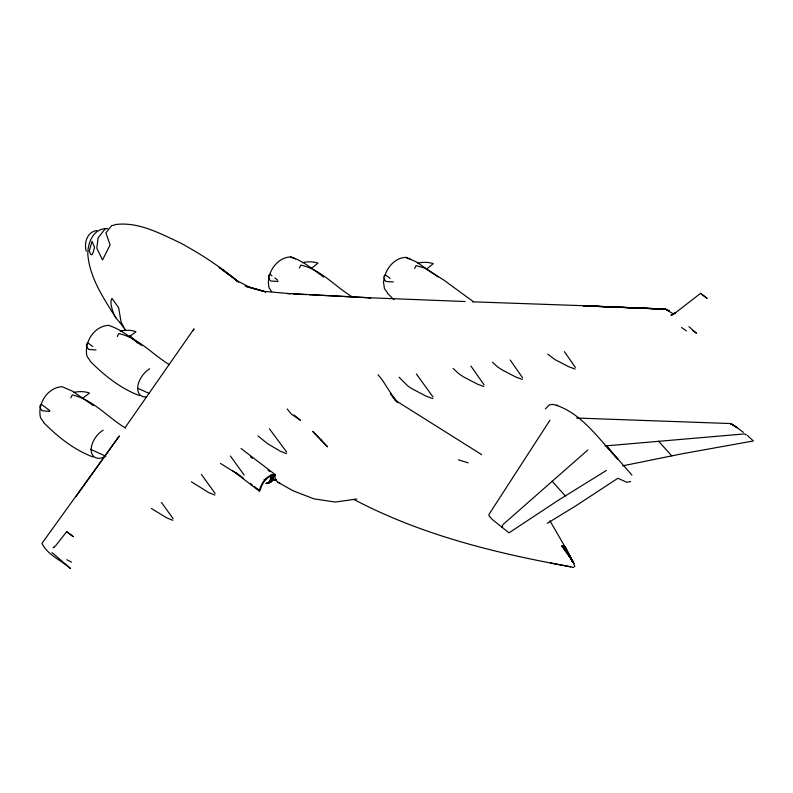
<?xml version="1.0" encoding="UTF-8"?>
<svg xmlns="http://www.w3.org/2000/svg" width="793" height="793" viewBox="0 0 793 793"><rect width="100%" height="100%" fill="white"/><g stroke="black" fill="none" stroke-linecap="round" stroke-linejoin="round"><path stroke-width="1.19" d="M606.457 470.408L557.806 500.581L509.027 532.837L501.602 526.948L502.911 524.629L587.821 449.978M745.926 435.079L745.995 434.395L744.042 433.959L605.009 445.944M384.129 278.967L383.505 282.09L384.417 288.483L387.579 293.004M384.555 276.876C387.034 267.191 395.261 257.636 405.877 257.408L416.335 261.868L438.073 276.935M70.815 397.858L72.242 394.914C92.94 399.434 107.987 417.663 125.641 428.121M117.314 336.49L118.742 333.556C138.289 337.649 152.623 354.58 169.187 364.582M299.358 268.034L300.785 265.1C320.719 269.333 335.29 286.699 352.211 296.85M414.66 268.549L416.087 265.615L424.761 268.084L443.426 279.8L473.431 301.717M193.234 330.483L194.047 328.817L125.076 427.655M232.914 470.903L259.182 490.996C261.353 483.423 266.22 474.779 275.092 474.531L275.072 477.961L276.123 480.508L277.946 482.293L293.232 490.867L313.959 498.847L335.211 502.048L356.81 499.035M549.965 420.171L489.003 514.36L488.974 515.777L492.344 519.514L501.176 526.611M118.702 436.804L119.287 435.972M75.841 496.755L119.089 436.279L41.999 543.304C47.342 554.981 61.368 560.334 70.627 568.601L52.001 552.582M66.671 531.716L73.214 536.603L66.671 531.716L55.649 545.733L53.161 547.656L54.043 547.368M545.356 408.891L549.569 404.708L552.84 404.44L557.618 405.56L556.349 405.273C582.478 414.095 599.567 439.867 617.757 459.187M311.262 268.5L317.993 263.167A24.296 17.714 -18.8 0 0 302.371 262.661M426.565 269.025L433.295 263.692A24.296 17.714 -18.8 0 0 417.673 263.187M700.586 293.341L706.969 298.287L700.586 293.341L675.775 312.541L670.977 315.376L675.666 312.7L671.433 315.168M129.2 336.886L135.97 331.682A24.296 17.545 -17.1 0 0 120.298 331.038M82.69 398.245L89.47 393.05A24.296 17.545 -17.1 0 0 73.799 392.396M547.249 523.311L576.134 505.647L617.886 478.248L626.797 482.283L630.643 481.539M502.712 526.413L501.602 526.948M96.786 230.545C86.913 232.012 83.919 242.856 86.239 251.282M259.182 490.996L259.935 490.808C261.968 483.72 266.478 475.562 274.824 475.384L275.092 474.531L241.042 448.491M622.713 465.828L682.357 453.745L753.35 440.967L747.452 435.545M323.722 277.114C313.166 269.65 303.164 260.748 290.575 256.892C276.063 257.586 265.596 274.338 269.114 287.958L271.642 291.576M106.708 228.592C93.088 228.434 87.428 243.332 87.845 254.771C89.847 278.135 103.774 298.505 115.857 317.844L119.208 321.789M114.311 225.351L111.882 225.381L105.895 232.884L110.098 244.908L102.545 259.985L96.786 248.169L98.124 237.88L105.4 228.543L107.789 228.582M114.906 224.607C138.081 221.396 159.641 233.291 179.922 242.678C200.669 253.899 220.454 266.835 238.594 281.941M576.57 418.04L730.363 423.541L732.97 424.671L743.378 432.334M584.035 305.721L472.519 301.816M619.383 307.287L583.767 305.87L665.049 309.032L673.723 314.107M621.831 307.387L665.456 309.111L583.162 305.701L666.051 309.31L669.133 310.906L666.051 309.31M368.963 297.742L465.134 301.528M287.175 293.618L290.872 293.806M293.331 293.935L306.871 294.619M309.329 294.738L370.648 297.841L289.187 293.549L264.247 291.408L245.215 286.184L265.833 291.963L249.071 286.987L235.729 280.028L237.583 281.188L219.116 267.33L238.534 281.951M393.417 281.931L386.013 281.535A24.296 7.424 22.9 0 1 385.448 274.884L390.106 278.442M278.115 281.416L270.71 281.019A24.296 7.424 22.9 0 1 270.145 274.358L272.009 275.786M96.012 350.01L88.697 349.396A24.296 7.018 23.8 0 1 88.023 342.992L92.682 346.551M49.513 411.369L42.198 410.754A24.296 7.018 23.8 0 1 41.523 404.361L49.9 410.764M570.732 566.757C495.962 553.326 421.252 535.047 353.648 499.303M550.59 562.98L573.418 567.451L574.826 566.341L572.487 560.81L561.702 545.772L572.576 560.948L562.564 545.881L572.625 561.077L563.07 546.06L572.705 561.325L563.922 546.407L572.794 561.622L564.854 546.873L572.833 561.91L565.359 547.438L572.853 562.287L565.815 548.201L549.945 520.832M458.384 459.851L468.217 462.844M277.946 482.293L279.84 482.868M575.123 369.062L568.65 366.703L554.941 359.566L547.685 354.094M522.359 379.431L515.886 377.071L502.167 369.934L497.35 366.743L492.483 362.183M483.829 386.459L477.356 384.099L463.637 376.953L458.82 373.771L453.14 368.448M432.77 398.611L426.297 396.252L411.973 388.739L407.761 385.923L399.107 377.25M139.518 395.608C120.645 388.53 104.507 375.644 90.412 361.499M93.009 456.966C74.136 449.899 58.008 437.002 43.912 422.857M405.877 257.408L410.814 259.37M290.575 256.892L295.502 258.855M286.392 453.655L280.246 451.167L267.538 443.654L257.913 435.882M214.863 495.06L208.718 492.582L191.4 481.797M172.864 520.327L166.728 517.839L151.404 508.501M138.071 388.392L149.025 393.387M90.471 449.264L105.806 456.253M66.85 559.719L71.529 562.118M237.751 474.194L220.434 463.409M481.658 454.627L395.36 400.356L390.374 393.734M681.494 327.489L686.401 330.909M141.669 345.57C131.162 338.056 121.081 329.273 108.532 325.348C94.02 326.042 83.552 342.794 87.071 356.414L90.233 360.944M93.277 405.54L72.48 391.167L62.023 386.706C47.511 387.41 37.053 404.162 40.562 417.782L43.734 422.302M692.795 330.631L696.472 333.258L688.939 326.666M274.804 277.927L277.59 280.058M250.509 456.778L252.452 458.275M268.014 470.18L269.957 471.666M236.592 472.955L243.392 478.159M250.201 483.373L252.154 484.86M254.097 486.347L258.954 490.064M294.054 414.997L300.418 420.28L291.437 414.184L287.185 408.98M393.923 299.704L387.757 293.559M129.814 335.508L137.486 342.883M397.61 402.636L395.36 400.356L382.325 380.006L378.083 374.802M658.587 441.195L671.79 455.886M552.116 481.232L565.32 495.922M269.432 428.805L286.669 452.069M416.355 373.929L433.037 397.025M613.782 454.528L606.714 446.211L631.952 475.136M615.358 456.371L617.707 459.147M390.691 393.675L397.561 402.11M119.584 322.236L125.254 329.779L121.061 322.008L118.653 307.724L111.972 298.406C109.067 302.262 112.983 313.076 115.857 317.844M230.426 456.005L244.175 475.096M201.392 474.383L215.141 493.474M161.475 502.425L173.142 518.741M564.418 351.626L575.401 367.476M510.196 360.022L522.637 377.845M470.933 366.059L484.107 384.873M273.684 474.987A11.875 6.671 69.4 0 1 268.966 482.461M273.129 475.195A11.875 6.671 69.4 0 1 268.411 482.669M272.584 475.404A11.875 6.671 69.4 0 1 267.865 482.878M272.861 475.304A11.875 6.671 69.4 0 1 268.143 482.768M272.029 475.612A11.875 6.671 69.4 0 1 267.31 483.086M272.306 475.513A11.875 6.671 69.4 0 1 267.588 482.977M271.484 475.82A11.875 6.671 69.4 0 1 266.765 483.284M271.761 475.721A11.875 6.671 69.4 0 1 267.043 483.185M270.879 475.086A11.875 6.671 69.4 0 1 266.21 483.492M271.156 474.977A11.875 6.671 69.4 0 1 266.488 483.393M270.651 476.127A11.875 6.671 69.4 0 1 265.933 483.601M273.407 475.096A11.875 6.671 69.4 0 1 270.403 482.184M265.992 478.665A7.375 4.143 69.4 0 1 264.059 479.596M276.321 479.953A11.875 6.671 69.4 0 1 272.713 479.943M276.261 479.715A11.875 6.671 69.4 0 1 274.368 479.329M276.598 479.854A11.875 6.671 69.4 0 1 274.884 480.231M274.675 475.404A7.375 4.143 69.4 0 1 272.742 476.335M105.33 456.471A17.436 10.725 -52.6 0 1 91.225 450.801A17.436 10.725 -52.6 0 1 103.14 430.163M146.596 396.867A17.436 10.725 -52.6 0 1 137.774 386.716A17.436 10.725 -52.6 0 1 149.639 368.795M94.536 247.247C93.663 250.598 91.859 260.233 89.312 250.846L92.038 241.3L94.536 247.247M730.878 423.71L730.363 423.541L737.242 427.655L730.878 423.71M321.056 439.956L312.63 431.323L327.529 446.836L321.056 439.956M573.944 563.486L572.328 560.701L573.973 563.585"/></g></svg>
